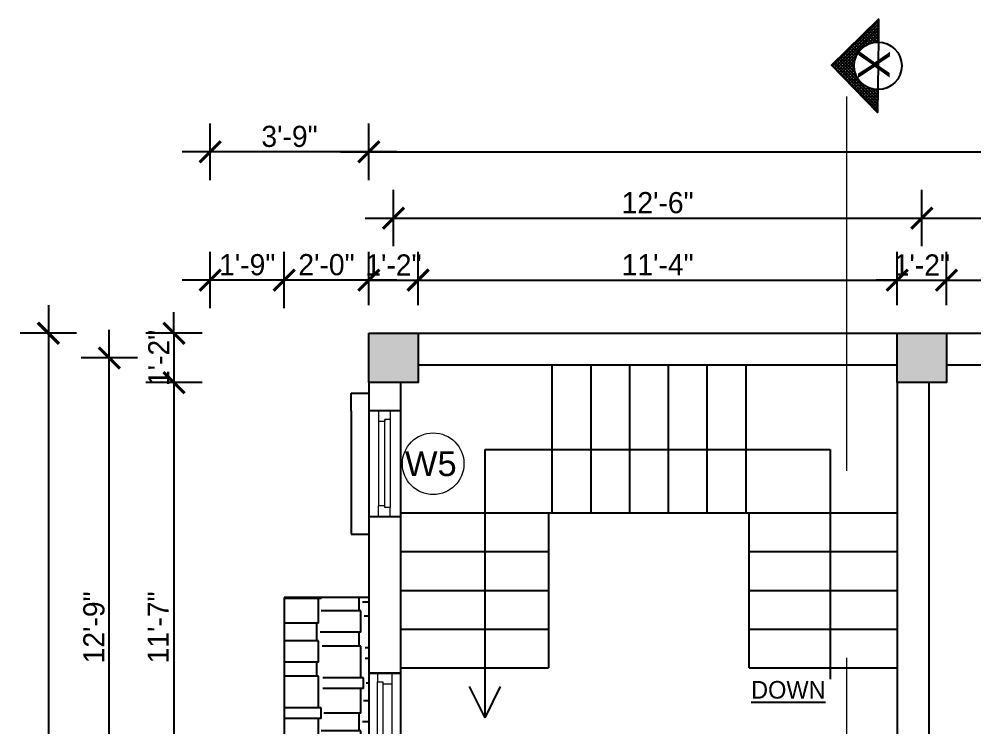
# Model space of a CAD drawing. Header units: inches. Extents: x 1397 to 20304, y -27267 to -746.
# Drawn here: x 3997.2 to 4268.5, y -26019.5 to -25818.2 of the extents above; entities that cross this region are included whole.
import ezdxf

# ---------------------------------------------------------------- set-up
doc = ezdxf.new("R2010")
doc.units = ezdxf.units.IN
doc.header["$LTSCALE"] = 17
doc.header["$MEASUREMENT"] = 0
doc.linetypes.add('21_FP_00$0$HIDDEN', pattern=[0.375, 0.25, -0.125])
doc.linetypes.add('PHANTOM2', pattern=[1.25, 0.625, -0.125, 0.125, -0.125, 0.125, -0.125])
for name, color, linetype, lineweight in [('25 BOT BAR', 12, 'Continuous', 25), ('aa_section_line', 2, 'PHANTOM2', 13), ('DOOR & WIN', 1, 'Continuous', 25), ('OUTLINE', 1, 'Continuous', 25), ('TEXT', 231, 'Continuous', 20), ('WINDOW FRAME PLAN', 162, 'Continuous', 18)]:
    doc.layers.add(name, color=color, linetype=linetype, lineweight=lineweight)
doc.layers.add('A-Sect-Iden', color=111, linetype='Continuous')
doc.styles.add('ARCHITECTURE', font='stylu.ttf')
doc.styles.add('DIMTEXT', font='arial.ttf', dxfattribs={"height": 6})
doc.styles.add('HEADING', font='swissel.ttf')
doc.dimstyles.new('8 SCALE', dxfattribs={"dimscale": 0, "dimtxt": 6, "dimasz": 6, "dimexe": 8, "dimexo": 8, "dimgap": 1.25, "dimtad": 1, "dimdec": 0, "dimzin": 3, "dimdsep": 46, "dimlunit": 4, "dimtxsty": 'ARCHITECTURE', "dimblk": 'ARCHTICK', "dimcen": 8, "dimdle": 8, "dimclrd": 5, "dimclre": 5, "dimclrt": 7, "dimadec": 0, "dimazin": 0, "dimtfac": 0.75, "dimtdec": 0, "dimtix": 1, "dimtmove": 2, "dimatfit": 3, "dimldrblk": 'ARCHTICK', "dimfxl": 8, "dimfxlon": 1, "dimtolj": 1, "dimtzin": 0, "dimlwd": -1, "dimlwe": -1, "dimarcsym": 0})

# ---------------------------------------------------------------- blocks, each defined once
blk = doc.blocks.new("W4'")
at = {"layer": '25 BOT BAR'}
for p, q in [((9894.28, -8421.4), (9894.28, -8468.92)), ((9903.28, -8421.4), (9903.28, -8468.92))]:
    blk.add_line(p, q, dxfattribs=at)
at = {"layer": 'DOOR & WIN'}
blk.add_line((9903.28, -8421.4), (9894.28, -8421.4), dxfattribs=at)
at = {"layer": 'OUTLINE'}
blk.add_line((9903.28, -8468.92), (9894.28, -8468.92), dxfattribs=at)
at = {"layer": 'WINDOW FRAME PLAN'}
for p, q in [((9896.78, -8421.4), (9896.78, -8423.9)), ((9900.78, -8421.4), (9900.78, -8424.4)), ((9896.78, -8468.92), (9896.78, -8423.9)), ((9896.78, -8423.9), (9898.28, -8423.9)), ((9898.28, -8423.9), (9898.28, -8424.4)), ((9898.28, -8424.4), (9898.28, -8444.9)), ((9898.28, -8424.4), (9900.78, -8424.4)), ((9900.78, -8424.4), (9900.78, -8468.92)), ((9896.78, -8444.9), (9898.28, -8444.9)), ((9898.28, -8444.4), (9900.78, -8444.4)), ((9896.78, -8446.9), (9898.28, -8446.9)), ((9898.28, -8446.9), (9898.28, -8447.4)), ((9898.28, -8446.9), (9898.28, -8466.42)), ((9898.28, -8447.4), (9900.78, -8447.4)), ((9896.78, -8468.92), (9896.78, -8466.42)), ((9896.78, -8466.42), (9898.28, -8466.42)), ((9898.28, -8465.92), (9900.78, -8465.92)), ((9898.28, -8466.42), (9898.28, -8465.92)), ((9900.78, -8468.92), (9900.78, -8465.92))]:
    blk.add_line(p, q, dxfattribs=at)
blk = doc.blocks.new('_ArchTick')
at = {"color": 0, "linetype": 'ByBlock', "const_width": 0.15}
blk.add_lwpolyline([(-0.5, -0.5), (0.5, 0.5)], dxfattribs=at)
blk = doc.blocks.new('*D4250')
at = {"layer": '25 BOT BAR', "color": 5, "transparency": 16777216}
for p, q in [((4041.15, -25907.44), (4041.15, -25901.44)), ((4049.15, -25907.44), (4033.15, -25907.44)), ((4041.15, -25907.44), (4041.15, -25921.44)), ((4049.15, -25921.44), (4033.15, -25921.44)), ((4041.15, -25921.44), (4041.15, -25927.44))]:
    blk.add_line(p, q, dxfattribs=at)
at = {"layer": 'Defpoints', "color": 0, "transparency": 16777216}
for p in [(4096.46, -25907.44), (4041.15, -25921.44), (4096.46, -25921.44)]:
    blk.add_point(p, dxfattribs=at)
at = {"layer": '25 BOT BAR', "color": 5, "transparency": 16777216, "xscale": 6, "yscale": 6, "zscale": 6}
for p, rotation in [((4041.15, -25907.44), 270), ((4041.15, -25921.44), 90)]:
    blk.add_blockref('_ArchTick', p, dxfattribs=dict(at, rotation=rotation))
at = {"layer": '25 BOT BAR', "color": 7, "transparency": 16777216, "insert": (4036.84, -25914.44), "char_height": 6, "attachment_point": 5, "rotation": 90, "style": 'ARCHITECTURE'}
blk.add_mtext('\\A1;1\'-2"', dxfattribs=at)
blk = doc.blocks.new('*D4251')
at = {"layer": '25 BOT BAR', "color": 5, "transparency": 16777216}
for p, q in [((4041.15, -25913.44), (4041.15, -26068.44)), ((4049.15, -25921.44), (4033.15, -25921.44)), ((4049.15, -26060.44), (4033.15, -26060.44))]:
    blk.add_line(p, q, dxfattribs=at)
at = {"layer": 'Defpoints', "color": 0, "transparency": 16777216}
for p in [(4096.46, -25921.44), (4041.15, -26060.44), (4096.46, -26060.44)]:
    blk.add_point(p, dxfattribs=at)
at = {"layer": '25 BOT BAR', "color": 5, "transparency": 16777216, "xscale": 6, "yscale": 6, "zscale": 6}
for p, rotation in [((4041.15, -25921.44), 90), ((4041.15, -26060.44), 270)]:
    blk.add_blockref('_ArchTick', p, dxfattribs=dict(at, rotation=rotation))
at = {"layer": '25 BOT BAR', "color": 7, "transparency": 16777216, "insert": (4036.68, -25990.94), "char_height": 6, "attachment_point": 5, "rotation": 90, "style": 'ARCHITECTURE'}
blk.add_mtext('\\A1;11\'-7"', dxfattribs=at)
blk = doc.blocks.new('*D4259')
at = {"layer": '25 BOT BAR', "color": 5, "transparency": 16777216}
for p, q in [((4022.81, -26075.44), (4022.81, -25906.44)), ((4030.81, -25914.44), (4014.81, -25914.44)), ((4030.81, -26067.44), (4014.81, -26067.44))]:
    blk.add_line(p, q, dxfattribs=at)
at = {"layer": 'Defpoints', "color": 0, "transparency": 16777216}
for p in [(4022.81, -25914.44), (4103.46, -25914.44), (4103.46, -26067.44)]:
    blk.add_point(p, dxfattribs=at)
at = {"layer": '25 BOT BAR', "color": 5, "transparency": 16777216, "xscale": 6, "yscale": 6, "zscale": 6}
for p, rotation in [((4022.81, -25914.44), 90), ((4022.81, -26067.44), 270)]:
    blk.add_blockref('_ArchTick', p, dxfattribs=dict(at, rotation=rotation))
at = {"layer": '25 BOT BAR', "color": 7, "transparency": 16777216, "insert": (4018.46, -25990.94), "char_height": 6, "attachment_point": 5, "rotation": 90, "style": 'ARCHITECTURE'}
blk.add_mtext('\\A1;12\'-9"', dxfattribs=at)
blk = doc.blocks.new('*D4260')
at = {"layer": '25 BOT BAR', "color": 5, "transparency": 16777216}
for p, q in [((4005.52, -25899.44), (4005.52, -26375.44)), ((4013.52, -25907.44), (3997.52, -25907.44)), ((4013.52, -26367.44), (3997.52, -26367.44))]:
    blk.add_line(p, q, dxfattribs=at)
at = {"layer": 'Defpoints', "color": 0, "transparency": 16777216}
for p in [(4096.46, -25907.44), (4005.52, -26367.44), (4096.46, -26367.44)]:
    blk.add_point(p, dxfattribs=at)
at = {"layer": '25 BOT BAR', "color": 5, "transparency": 16777216, "xscale": 6, "yscale": 6, "zscale": 6}
for p, rotation in [((4005.52, -25907.44), 90), ((4005.52, -26367.44), 270)]:
    blk.add_blockref('_ArchTick', p, dxfattribs=dict(at, rotation=rotation))
at = {"layer": '25 BOT BAR', "color": 7, "transparency": 16777216, "insert": (4001.14, -26137.44), "char_height": 6, "attachment_point": 5, "rotation": 90, "style": 'ARCHITECTURE'}
blk.add_mtext('\\A1;38\'-4"', dxfattribs=at)
blk = doc.blocks.new('*D4272')
at = {"layer": '25 BOT BAR', "color": 5, "transparency": 16777216}
for p, q in [((4096.46, -25899.44), (4096.46, -25884.35)), ((4110.46, -25899.44), (4110.46, -25884.35)), ((4096.46, -25892.35), (4090.46, -25892.35)), ((4096.46, -25892.35), (4110.46, -25892.35)), ((4110.46, -25892.35), (4116.46, -25892.35))]:
    blk.add_line(p, q, dxfattribs=at)
at = {"layer": 'Defpoints', "color": 0, "transparency": 16777216}
for p in [(4110.46, -25892.35), (4096.46, -25907.44), (4110.46, -25907.44)]:
    blk.add_point(p, dxfattribs=at)
at = {"layer": '25 BOT BAR', "color": 5, "transparency": 16777216, "xscale": 6, "yscale": 6, "zscale": 6}
blk.add_blockref('_ArchTick', (4096.46, -25892.35), dxfattribs=at)
at = {"layer": '25 BOT BAR', "color": 5, "transparency": 16777216, "xscale": 6, "yscale": 6, "zscale": 6, "rotation": 180}
blk.add_blockref('_ArchTick', (4110.46, -25892.35), dxfattribs=at)
at = {"layer": '25 BOT BAR', "color": 7, "transparency": 16777216, "insert": (4103.46, -25888.04), "char_height": 6, "attachment_point": 5, "style": 'ARCHITECTURE'}
blk.add_mtext('\\A1;1\'-2"', dxfattribs=at)
blk = doc.blocks.new('*D4273')
at = {"layer": '25 BOT BAR', "color": 5, "transparency": 16777216}
for p, q in [((4110.46, -25899.44), (4110.46, -25884.35)), ((4246.46, -25899.44), (4246.46, -25884.35)), ((4102.46, -25892.35), (4254.46, -25892.35))]:
    blk.add_line(p, q, dxfattribs=at)
at = {"layer": 'Defpoints', "color": 0, "transparency": 16777216}
for p in [(4246.46, -25892.35), (4110.46, -25907.44), (4246.46, -25907.44)]:
    blk.add_point(p, dxfattribs=at)
at = {"layer": '25 BOT BAR', "color": 5, "transparency": 16777216, "xscale": 6, "yscale": 6, "zscale": 6, "rotation": 180}
blk.add_blockref('_ArchTick', (4110.46, -25892.35), dxfattribs=at)
at = {"layer": '25 BOT BAR', "color": 5, "transparency": 16777216, "xscale": 6, "yscale": 6, "zscale": 6}
blk.add_blockref('_ArchTick', (4246.46, -25892.35), dxfattribs=at)
at = {"layer": '25 BOT BAR', "color": 7, "transparency": 16777216, "insert": (4178.46, -25887.97), "char_height": 6, "attachment_point": 5, "style": 'ARCHITECTURE'}
blk.add_mtext('\\A1;11\'-4"', dxfattribs=at)
blk = doc.blocks.new('*D4274')
at = {"layer": '25 BOT BAR', "color": 5, "transparency": 16777216}
for p, q in [((4246.46, -25899.44), (4246.46, -25884.35)), ((4260.46, -25899.44), (4260.46, -25884.35)), ((4246.46, -25892.35), (4240.46, -25892.35)), ((4246.46, -25892.35), (4260.46, -25892.35)), ((4260.46, -25892.35), (4266.46, -25892.35))]:
    blk.add_line(p, q, dxfattribs=at)
at = {"layer": 'Defpoints', "color": 0, "transparency": 16777216}
for p in [(4260.46, -25892.35), (4246.46, -25907.44), (4260.46, -25907.44)]:
    blk.add_point(p, dxfattribs=at)
at = {"layer": '25 BOT BAR', "color": 5, "transparency": 16777216, "xscale": 6, "yscale": 6, "zscale": 6}
blk.add_blockref('_ArchTick', (4246.46, -25892.35), dxfattribs=at)
at = {"layer": '25 BOT BAR', "color": 5, "transparency": 16777216, "xscale": 6, "yscale": 6, "zscale": 6, "rotation": 180}
blk.add_blockref('_ArchTick', (4260.46, -25892.35), dxfattribs=at)
at = {"layer": '25 BOT BAR', "color": 7, "transparency": 16777216, "insert": (4253.46, -25888.04), "char_height": 6, "attachment_point": 5, "style": 'ARCHITECTURE'}
blk.add_mtext('\\A1;1\'-2"', dxfattribs=at)
blk = doc.blocks.new('*D4275')
at = {"layer": '25 BOT BAR', "color": 5, "transparency": 16777216}
for p, q in [((4260.46, -25899.44), (4260.46, -25884.35)), ((4414.46, -25899.44), (4414.46, -25884.35)), ((4252.46, -25892.35), (4422.46, -25892.35))]:
    blk.add_line(p, q, dxfattribs=at)
at = {"layer": 'Defpoints', "color": 0, "transparency": 16777216}
for p in [(4414.46, -25892.35), (4260.46, -25907.44), (4414.46, -25907.44)]:
    blk.add_point(p, dxfattribs=at)
at = {"layer": '25 BOT BAR', "color": 5, "transparency": 16777216, "xscale": 6, "yscale": 6, "zscale": 6, "rotation": 180}
blk.add_blockref('_ArchTick', (4260.46, -25892.35), dxfattribs=at)
at = {"layer": '25 BOT BAR', "color": 5, "transparency": 16777216, "xscale": 6, "yscale": 6, "zscale": 6}
blk.add_blockref('_ArchTick', (4414.46, -25892.35), dxfattribs=at)
at = {"layer": '25 BOT BAR', "color": 7, "transparency": 16777216, "insert": (4337.46, -25887.99), "char_height": 6, "attachment_point": 5, "style": 'ARCHITECTURE'}
blk.add_mtext('\\A1;12\'-10"', dxfattribs=at)
blk = doc.blocks.new('*D4279')
at = {"layer": '25 BOT BAR', "color": 5, "transparency": 16777216}
for p, q in [((4103.46, -25882.75), (4103.46, -25866.75)), ((4253.46, -25882.75), (4253.46, -25866.75)), ((4095.46, -25874.75), (4261.46, -25874.75))]:
    blk.add_line(p, q, dxfattribs=at)
at = {"layer": 'Defpoints', "color": 0, "transparency": 16777216}
for p in [(4253.46, -25874.75), (4103.46, -25914.44), (4253.46, -25914.44)]:
    blk.add_point(p, dxfattribs=at)
at = {"layer": '25 BOT BAR', "color": 5, "transparency": 16777216, "xscale": 6, "yscale": 6, "zscale": 6, "rotation": 180}
blk.add_blockref('_ArchTick', (4103.46, -25874.75), dxfattribs=at)
at = {"layer": '25 BOT BAR', "color": 5, "transparency": 16777216, "xscale": 6, "yscale": 6, "zscale": 6}
blk.add_blockref('_ArchTick', (4253.46, -25874.75), dxfattribs=at)
at = {"layer": '25 BOT BAR', "color": 7, "transparency": 16777216, "insert": (4178.46, -25870.39), "char_height": 6, "attachment_point": 5, "style": 'ARCHITECTURE'}
blk.add_mtext('\\A1;12\'-6"', dxfattribs=at)
blk = doc.blocks.new('*D4280')
at = {"layer": '25 BOT BAR', "color": 5, "transparency": 16777216}
for p, q in [((4253.46, -25882.75), (4253.46, -25866.75)), ((4421.46, -25882.75), (4421.46, -25866.75)), ((4245.46, -25874.75), (4429.46, -25874.75))]:
    blk.add_line(p, q, dxfattribs=at)
at = {"layer": 'Defpoints', "color": 0, "transparency": 16777216}
for p in [(4421.46, -25874.75), (4253.46, -25914.44), (4421.46, -25914.44)]:
    blk.add_point(p, dxfattribs=at)
at = {"layer": '25 BOT BAR', "color": 5, "transparency": 16777216, "xscale": 6, "yscale": 6, "zscale": 6, "rotation": 180}
blk.add_blockref('_ArchTick', (4253.46, -25874.75), dxfattribs=at)
at = {"layer": '25 BOT BAR', "color": 5, "transparency": 16777216, "xscale": 6, "yscale": 6, "zscale": 6}
blk.add_blockref('_ArchTick', (4421.46, -25874.75), dxfattribs=at)
at = {"layer": '25 BOT BAR', "color": 7, "transparency": 16777216, "insert": (4337.46, -25870.34), "char_height": 6, "attachment_point": 5, "style": 'ARCHITECTURE'}
blk.add_mtext('\\A1;14\'-0"', dxfattribs=at)
blk = doc.blocks.new('*D4282')
at = {"layer": '25 BOT BAR', "color": 5, "transparency": 16777216}
for p, q in [((4096.46, -25863.92), (4096.46, -25847.92)), ((4556.93, -25863.92), (4556.93, -25847.92)), ((4088.46, -25855.92), (4564.93, -25855.92))]:
    blk.add_line(p, q, dxfattribs=at)
at = {"layer": 'Defpoints', "color": 0, "transparency": 16777216}
for p in [(4556.93, -25855.92), (4096.46, -25907.44), (4556.93, -25907.44)]:
    blk.add_point(p, dxfattribs=at)
at = {"layer": '25 BOT BAR', "color": 5, "transparency": 16777216, "xscale": 6, "yscale": 6, "zscale": 6, "rotation": 180}
blk.add_blockref('_ArchTick', (4096.46, -25855.92), dxfattribs=at)
at = {"layer": '25 BOT BAR', "color": 5, "transparency": 16777216, "xscale": 6, "yscale": 6, "zscale": 6}
blk.add_blockref('_ArchTick', (4556.93, -25855.92), dxfattribs=at)
at = {"layer": '25 BOT BAR', "color": 7, "transparency": 16777216, "insert": (4326.69, -25851.54), "char_height": 6, "attachment_point": 5, "style": 'ARCHITECTURE'}
blk.add_mtext('\\A1;38\'-4"', dxfattribs=at)
blk = doc.blocks.new('*D4296')
at = {"layer": '25 BOT BAR', "color": 5, "transparency": 16777216}
for p, q in [((4072.46, -25900.35), (4072.46, -25884.35)), ((4096.46, -25899.44), (4096.46, -25884.35)), ((4104.46, -25892.35), (4064.46, -25892.35))]:
    blk.add_line(p, q, dxfattribs=at)
at = {"layer": 'Defpoints', "color": 0, "transparency": 16777216}
for p in [(4072.46, -25892.35), (4096.46, -25907.44), (4072.46, -25982.44)]:
    blk.add_point(p, dxfattribs=at)
at = {"layer": '25 BOT BAR', "color": 5, "transparency": 16777216, "xscale": 6, "yscale": 6, "zscale": 6, "rotation": 180}
blk.add_blockref('_ArchTick', (4072.46, -25892.35), dxfattribs=at)
at = {"layer": '25 BOT BAR', "color": 5, "transparency": 16777216, "xscale": 6, "yscale": 6, "zscale": 6}
blk.add_blockref('_ArchTick', (4096.46, -25892.35), dxfattribs=at)
at = {"layer": '25 BOT BAR', "color": 7, "transparency": 16777216, "insert": (4084.46, -25887.99), "char_height": 6, "attachment_point": 5, "style": 'ARCHITECTURE'}
blk.add_mtext('\\A1;2\'-0"', dxfattribs=at)
blk = doc.blocks.new('*D4297')
at = {"layer": '25 BOT BAR', "color": 5, "transparency": 16777216}
for p, q in [((4051.46, -25863.92), (4051.46, -25847.92)), ((4096.46, -25863.92), (4096.46, -25847.92)), ((4104.46, -25855.92), (4043.46, -25855.92))]:
    blk.add_line(p, q, dxfattribs=at)
at = {"layer": 'Defpoints', "color": 0, "transparency": 16777216}
for p in [(4051.46, -25855.92), (4096.46, -25907.44), (4051.46, -26051.68)]:
    blk.add_point(p, dxfattribs=at)
at = {"layer": '25 BOT BAR', "color": 5, "transparency": 16777216, "xscale": 6, "yscale": 6, "zscale": 6, "rotation": 180}
blk.add_blockref('_ArchTick', (4051.46, -25855.92), dxfattribs=at)
at = {"layer": '25 BOT BAR', "color": 5, "transparency": 16777216, "xscale": 6, "yscale": 6, "zscale": 6}
blk.add_blockref('_ArchTick', (4096.46, -25855.92), dxfattribs=at)
at = {"layer": '25 BOT BAR', "color": 7, "transparency": 16777216, "insert": (4073.96, -25851.57), "char_height": 6, "attachment_point": 5, "style": 'ARCHITECTURE'}
blk.add_mtext('\\A1;3\'-9"', dxfattribs=at)
blk = doc.blocks.new('*D4306')
at = {"layer": '25 BOT BAR', "color": 5, "transparency": 16777216}
for p, q in [((4051.46, -25900.35), (4051.46, -25884.35)), ((4072.46, -25900.35), (4072.46, -25884.35)), ((4080.46, -25892.35), (4043.46, -25892.35))]:
    blk.add_line(p, q, dxfattribs=at)
at = {"layer": 'Defpoints', "color": 0, "transparency": 16777216}
for p in [(4051.46, -25892.35), (4072.46, -25982.44), (4051.46, -26051.68)]:
    blk.add_point(p, dxfattribs=at)
at = {"layer": '25 BOT BAR', "color": 5, "transparency": 16777216, "xscale": 6, "yscale": 6, "zscale": 6, "rotation": 180}
blk.add_blockref('_ArchTick', (4051.46, -25892.35), dxfattribs=at)
at = {"layer": '25 BOT BAR', "color": 5, "transparency": 16777216, "xscale": 6, "yscale": 6, "zscale": 6}
blk.add_blockref('_ArchTick', (4072.46, -25892.35), dxfattribs=at)
at = {"layer": '25 BOT BAR', "color": 7, "transparency": 16777216, "insert": (4061.96, -25888), "char_height": 6, "attachment_point": 5, "style": 'ARCHITECTURE'}
blk.add_mtext('\\A1;1\'-9"', dxfattribs=at)

msp = doc.modelspace()

# ---------------------------------------------------------------- hatches: boundary and pattern name
at = {"layer": 'A-Sect-Iden', "ltscale": 0.5}
h = msp.add_hatch(dxfattribs=at)
h.set_pattern_fill('ANSI37', color=2, scale=5, style=0)
h.set_pattern_definition([(45, (-21608.07886, -32013.01785), (-0.441941738, 0.441941738), []), (135, (-21608.07886, -32013.01785), (-0.441941738, -0.441941738), [])])
h.paths.add_polyline_path([(4240.93, -25838.25), (4240.86, -25844.74), (4227.75, -25831.36), (4241.13, -25818.26), (4241.07, -25824.75, 1)])
at = {"layer": 'DOOR & WIN'}
h = msp.add_hatch(color=256, dxfattribs=at)
h.dxf.hatch_style = 1
h.paths.add_polyline_path([(4110.46, -25907.44), (4096.46, -25907.44), (4096.46, -25921.44), (4110.46, -25921.44)])
h = msp.add_hatch(color=256, dxfattribs=at)
h.dxf.hatch_style = 1
h.paths.add_polyline_path([(4260.46, -25907.44), (4246.46, -25907.44), (4246.46, -25921.44), (4260.46, -25921.44)])
at = {"layer": 'OUTLINE'}
h = msp.add_hatch(dxfattribs=at)
h.set_pattern_fill('AR-RSHKE', color=8, angle=90)
h.set_pattern_definition([(90, (-5913.826, -7513.282), (-12, 25.5), [6, -5, 7, -3, 9, -4]), (90, (-5914.326, -7507.282), (-12, 25.5), [5, -19, 4, -6]), (90, (-5913.076, -7495.282), (-12, 25.5), [3, -31]), (180, (-5913.8255, -7513.282), (-12, -8.5), [11.5, -36.5]), (180, (-5913.8255, -7507.282), (-12, -8.5), [11.25, -36.75]), (180, (-5913.8255, -7502.282), (-12, -8.5), [10.5, -37.5]), (180, (-5913.0755, -7495.282), (-12, -8.5), [11.5, -36.5]), (180, (-5913.0755, -7492.282), (-12, -8.5), [11.5, -36.5]), (180, (-5913.8255, -7483.282), (-12, -8.5), [11, -37])])
h.paths.add_polyline_path([(4072.46, -26050.68), (4096.46, -26050.68), (4096.46, -26051.44), (4096.46, -26003.92), (4096.46, -25982.44), (4072.46, -25982.44)])

# ---------------------------------------------------------------- linework, layer by layer
at = {"layer": '25 BOT BAR'}
for p, q in [((4110.46, -25907.44), (4246.46, -25907.44)), ((4110.46, -25916.44), (4246.46, -25916.44)), ((4148.46, -25916.44), (4148.46, -25958.44)), ((4159.46, -25916.44), (4159.46, -25958.44)), ((4170.46, -25916.44), (4170.46, -25958.44)), ((4181.46, -25916.44), (4181.46, -25958.44)), ((4192.46, -25916.44), (4192.46, -25958.44)), ((4203.46, -25916.44), (4203.46, -25958.44)), ((4096.46, -25921.44), (4096.46, -25940.62)), ((4105.46, -25921.44), (4105.46, -26003.92)), ((4246.46, -25921.44), (4246.46, -26060.44)), ((4255.46, -25921.44), (4255.46, -26060.44)), ((4091.46, -25929.44), (4091.46, -25924.44)), ((4091.46, -25924.44), (4096.46, -25924.44)), ((4091.46, -25929.44), (4091.46, -25959.44)), ((4096.46, -25929.44), (4096.46, -25959.44)), ((4105.46, -25929.44), (4096.46, -25929.44)), ((4129.46, -26016.57), (4129.46, -25940.44)), ((4129.46, -25940.44), (4227.46, -25940.44)), ((4227.46, -25940.44), (4227.46, -26005.68)), ((4105.46, -25958.44), (4147.46, -25958.44)), ((4147.46, -25958.44), (4147.46, -26002.44)), ((4147.46, -25958.44), (4204.46, -25958.44)), ((4202.46, -25958.44), (4246.46, -25958.44)), ((4204.46, -26002.44), (4204.46, -25958.44)), ((4091.46, -25959.44), (4091.46, -25964.44)), ((4096.46, -25959.44), (4096.46, -26003.92)), ((4096.46, -25959.44), (4105.46, -25959.44)), ((4091.46, -25964.44), (4096.46, -25964.44)), ((4105.46, -25969.44), (4147.46, -25969.44)), ((4204.46, -25969.44), (4246.46, -25969.44)), ((4105.46, -25980.44), (4147.46, -25980.44)), ((4204.46, -25980.44), (4246.46, -25980.44)), ((4072.46, -25982.44), (4072.46, -26050.68)), ((4096.46, -25982.44), (4072.46, -25982.44)), ((4105.46, -25991.44), (4147.46, -25991.44)), ((4204.46, -25991.44), (4246.46, -25991.44)), ((4105.46, -26002.44), (4147.46, -26002.44)), ((4204.46, -26002.44), (4246.46, -26002.44)), ((4096.46, -26003.92), (4105.46, -26003.92)), ((4129.46, -26016.57), (4125.07, -26007.73)), ((4129.46, -26016.57), (4133.86, -26007.73))]:
    msp.add_line(p, q, dxfattribs=at)
at = {"layer": 'A-Sect-Iden', "ltscale": 0.5}
msp.add_lwpolyline([(4241.11, -25823.75), (4240.89, -25844.72), (4227.79, -25831.35), (4241.17, -25818.24), (4241.11, -25823.75)], dxfattribs=at)
msp.add_circle((4241, -25831.5), 6.75, dxfattribs=at)
at = {"layer": 'aa_section_line', "linetype": '21_FP_00$0$HIDDEN', "ltscale": 25}
msp.add_line((4232.03, -25840.25), (4232.02, -26466.6), dxfattribs=at)
at = {"layer": 'DOOR & WIN'}
for p, q in [((4246.46, -25907.44), (4556.93, -25907.44)), ((4260.46, -25916.44), (4366.46, -25916.44))]:
    msp.add_line(p, q, dxfattribs=at)
at = {"layer": 'OUTLINE'}
for points in [[(4096.46, -25907.44), (4110.46, -25907.44), (4110.46, -25921.44), (4096.46, -25921.44)], [(4246.46, -25907.44), (4260.46, -25907.44), (4260.46, -25921.44), (4246.46, -25921.44)]]:
    msp.add_lwpolyline(points, close=True, dxfattribs=at)
at = {"layer": 'TEXT'}
msp.add_circle((4114.74, -25944.48), 8.75, dxfattribs=at)
at = {"layer": 'WINDOW FRAME PLAN'}
for p, q in [((4099.22, -25929.44), (4099.22, -25932.44)), ((4101.03, -25956.94), (4101.03, -25931.94)), ((4101.03, -25931.94), (4101.03, -25932.44)), ((4102.52, -25931.94), (4101.03, -25931.94)), ((4102.52, -25929.44), (4102.52, -25931.94)), ((4102.52, -25931.94), (4102.52, -25956.94)), ((4099.22, -25932.44), (4099.22, -25956.44)), ((4101.03, -25932.44), (4099.22, -25932.44)), ((4101.03, -25956.44), (4099.22, -25956.44)), ((4099.22, -25959.44), (4099.22, -25956.44)), ((4101.03, -25956.94), (4101.03, -25956.44)), ((4102.52, -25956.94), (4101.03, -25956.94)), ((4102.52, -25959.44), (4102.52, -25956.94))]:
    msp.add_line(p, q, dxfattribs=at)

# ---------------------------------------------------------------- block references
at = {"layer": '25 BOT BAR'}
msp.add_blockref("W4'", (-5797.82, -17582.52), dxfattribs=at)

# ---------------------------------------------------------------- texts
at = {"layer": 'A-Sect-Iden', "ltscale": 0.5, "insert": (4239.89, -25831.11), "char_height": 9, "width": 12.25, "attachment_point": 5, "rotation": 269.2631, "style": 'HEADING'}
msp.add_mtext('X', dxfattribs=at)
at = {"layer": 'DOOR & WIN', "insert": (4215.56, -26008.69), "char_height": 5, "attachment_point": 5}
msp.add_mtext('{\\L\\C7;DOWN}', dxfattribs=at)
at = {"layer": 'TEXT', "style": 'DIMTEXT'}
msp.add_text('W5', height=7, rotation=360, dxfattribs=at).set_placement((4106.74, -25947.98))

# ---------------------------------------------------------------- dimensions: what is measured, and where the dimension line sits
at = {"layer": '25 BOT BAR'}
for base, p1, p2, picture, middle in [((4051.46, -25855.92), (4096.46, -25907.44), (4051.46, -26051.68), '*D4297', (4073.96, -25851.57)), ((4556.93, -25855.92), (4096.46, -25907.44), (4556.93, -25907.44), '*D4282', (4326.69, -25851.54)), ((4253.46, -25874.75), (4103.46, -25914.44), (4253.46, -25914.44), '*D4279', (4178.46, -25870.39)), ((4421.46, -25874.75), (4253.46, -25914.44), (4421.46, -25914.44), '*D4280', (4337.46, -25870.34)), ((4051.46, -25892.35), (4072.46, -25982.44), (4051.46, -26051.68), '*D4306', (4061.96, -25888)), ((4072.46, -25892.35), (4096.46, -25907.44), (4072.46, -25982.44), '*D4296', (4084.46, -25887.99)), ((4110.46, -25892.35), (4096.46, -25907.44), (4110.46, -25907.44), '*D4272', (4103.46, -25888.04)), ((4246.46, -25892.35), (4110.46, -25907.44), (4246.46, -25907.44), '*D4273', (4178.46, -25887.97)), ((4260.46, -25892.35), (4246.46, -25907.44), (4260.46, -25907.44), '*D4274', (4253.46, -25888.04)), ((4414.46, -25892.35), (4260.46, -25907.44), (4414.46, -25907.44), '*D4275', (4337.46, -25887.99))]:
    dim = msp.add_linear_dim(base=base, p1=p1, p2=p2, dimstyle='8 SCALE', override={"dimscale": 1}, dxfattribs=at)
    dim.commit()
    dim.dimension.update_dxf_attribs({"geometry": picture, "text_midpoint": middle})
for base, p1, p2, picture, middle in [((4005.52, -26367.44), (4096.46, -25907.44), (4096.46, -26367.44), '*D4260', (4001.14, -26137.44)), ((4041.15, -25921.44), (4096.46, -25907.44), (4096.46, -25921.44), '*D4250', (4036.84, -25914.44)), ((4022.81, -25914.44), (4103.46, -26067.44), (4103.46, -25914.44), '*D4259', (4018.46, -25990.94)), ((4041.15, -26060.44), (4096.46, -25921.44), (4096.46, -26060.44), '*D4251', (4036.68, -25990.94))]:
    dim = msp.add_linear_dim(base=base, p1=p1, p2=p2, angle=90, dimstyle='8 SCALE', override={"dimscale": 1}, dxfattribs=at)
    dim.commit()
    dim.dimension.update_dxf_attribs({"geometry": picture, "text_midpoint": middle})

doc.saveas('drawing.dxf')
